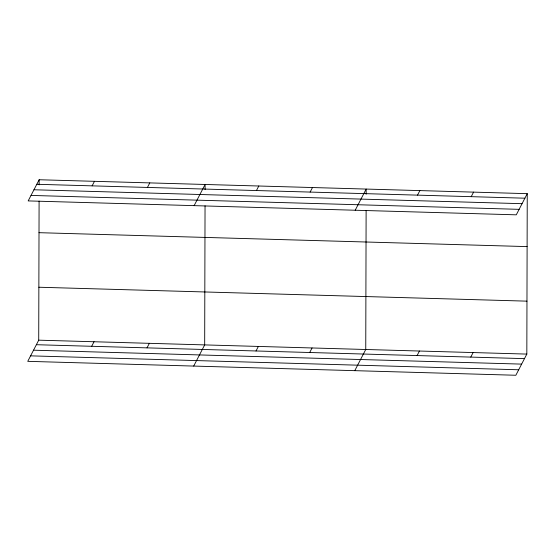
<?xml version="1.0" encoding="UTF-8"?>
<svg xmlns="http://www.w3.org/2000/svg" width="555" height="555" viewBox="0 0 555 555"><rect width="100%" height="100%" fill="white"/><g stroke="black" fill="none" stroke-linecap="round" stroke-linejoin="round"><path stroke-width="0.83" d="M527.25 193.66L516.282 214.827L28.173 200.91L39.148 179.744L527.25 193.66L526.827 354.09L515.852 375.256L27.75 361.34L38.718 340.173L39.093 201.09M39.134 184.864L39.148 179.744M205.045 205.822L204.677 344.905L193.702 366.071M205.086 189.595L205.1 184.475L194.132 205.641M366.12 210.414L365.752 349.497L354.777 370.664M366.161 194.188L366.175 189.068L355.207 210.234M92.116 185.856L94.468 181.319M147.436 187.43L149.788 182.893M91.686 346.285L94.038 341.748M147.006 347.867L149.357 343.33M256.445 190.538L258.796 186.008M310.134 192.072L312.486 187.534M256.015 350.975L258.366 346.438M309.711 352.501L312.056 347.971M417.52 195.131L419.864 190.601M471.209 196.664L473.561 192.127M417.089 355.568L419.441 351.031M470.779 357.094L473.131 352.564M36.797 184.281L524.898 198.197M33.952 189.768L522.054 203.685M31.018 195.422L519.126 209.339M39.01 232.684L527.111 246.6M38.864 287.233L526.966 301.15M38.718 340.173L526.827 354.09M36.373 344.71L524.475 358.627M33.529 350.198L521.631 364.115M30.594 355.852L518.696 369.769"/></g></svg>
